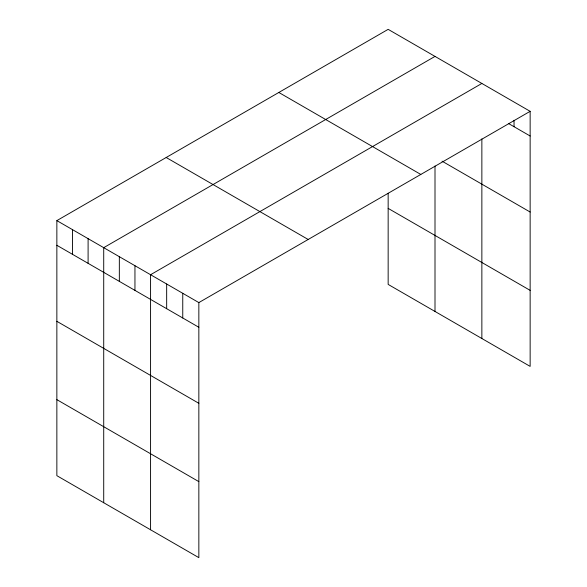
<?xml version="1.0" encoding="UTF-8"?>
<svg xmlns="http://www.w3.org/2000/svg" width="587" height="587" viewBox="0 0 587 587"><rect width="100%" height="100%" fill="white"/><g stroke="black" fill="none" stroke-linecap="round" stroke-linejoin="round"><path stroke-width="0.88" d="M56.858 220.617L198.846 302.591L198.846 557.65L56.858 475.675L56.858 220.617L388.154 29.35L530.142 111.325L530.142 366.383L388.154 284.409L388.154 193.248M435.004 56.403L103.716 247.67L103.716 502.729M481.861 83.457L150.573 274.723L150.573 529.775M198.846 302.591L530.142 111.325M508.68 123.615L530.142 136.001M442.033 161.161L530.142 212.024M278.825 92.467L420.813 174.442M388.154 208.378L530.142 290.36M166.187 157.499L308.175 239.474M56.858 245.293L198.846 327.275M56.858 321.324L198.846 403.298M56.858 399.652L198.846 481.626M514.043 120.313L514.043 126.711M481.861 138.906L481.861 338.508M435.004 166.004L435.004 311.455M182.755 293.302L182.755 317.978M166.664 284.013L166.664 308.689M134.951 265.706L134.951 290.382M119.337 256.688L119.337 281.364M88.101 238.652L88.101 263.328M72.48 229.634L72.48 254.31"/></g></svg>
